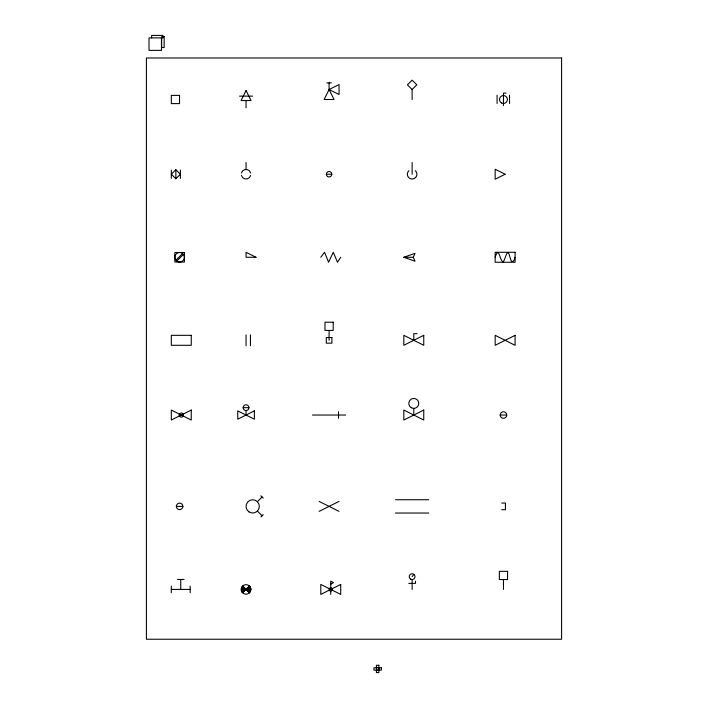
<?xml version="1.0" encoding="UTF-8"?>
<svg xmlns="http://www.w3.org/2000/svg" width="708" height="708" viewBox="0 0 708 708"><rect width="100%" height="100%" fill="white"/><g stroke="black" fill="none" stroke-linecap="round" stroke-linejoin="round"><path stroke-width="1.06" d="M514.946 257.269C514.778 261.199 511.211 263.792 510.503 258.792A39.967 39.967 0 0 1 509.813 256.756C507.388 246.357 505.503 259.155 503.229 261.836C499.414 260.88 499.211 245.145 495.166 257.269M413.304 257.269L415.03 253.305L403.826 257.269L415.03 261.234L413.304 257.269L403.826 257.269M329.087 89.535L339.052 94.518L339.052 84.553L329.087 89.535L324.105 99.501L334.07 99.501L329.087 89.535L329.087 82.889M340.716 257.269L337.495 262.252L333.282 252.287L328.565 262.252L324.591 252.287L320.786 257.269M412.127 576.648L413.853 574.338M175.858 169.69L171.318 174.23L175.858 178.77L180.398 174.23L175.858 169.69L175.858 178.77M175.876 260.234L182.593 253.517M176.743 261.084L183.443 254.384M412.127 89.535L416.826 84.836L412.127 80.137L407.427 84.836L412.127 89.535L412.127 99.501M257.393 501.68L262.093 496.981M260.916 516.946L263.261 514.601M241.879 587.082L242.8 586.162M241.508 587.923L243.039 586.401M241.348 588.552L243.269 586.631M241.278 589.091L243.508 586.87M241.269 589.569L243.738 587.1M241.304 590.003L243.977 587.339M241.375 590.41L244.207 587.569M241.472 590.782L244.446 587.808M241.587 591.136L244.676 588.038M241.729 591.463L244.915 588.277M241.888 591.773L245.145 588.516M242.065 592.065L245.384 588.746M242.269 592.33L245.614 588.985M242.481 592.596L245.853 589.215M242.667 592.8L249.437 586.038M246.322 589.684L249.694 586.312M246.561 589.923L249.897 586.578M246.791 590.153L250.092 586.852M247.03 590.392L250.269 587.153M247.26 590.622L250.42 587.472M247.499 590.861L250.552 587.799M247.729 591.091L250.667 588.162M247.968 591.33L250.756 588.543M248.198 591.569L250.809 588.959M248.437 591.8L250.836 589.401A4.779 4.779 0 0 0 243.658 585.277A4.779 4.779 0 0 0 243.658 593.561A4.779 4.779 0 0 0 250.836 589.419M248.667 592.038L250.809 589.897M248.906 592.269L250.721 590.454M249.145 592.508L250.517 591.127M249.375 592.738L249.995 592.118M330.751 584.206L333.424 582.657L330.751 581.109L330.751 594.401M319.122 511.362L339.052 501.397M326.786 82.889L331.388 82.889M506.061 93.102L503.468 93.102L503.468 105.554M239.508 96.129L252.597 96.129M326.361 174.23L331.813 174.23M417.109 333.663L413.791 333.663L413.791 340.309M243.163 407.675L248.942 407.675A2.885 2.885 0 0 0 244.605 405.171A2.885 2.885 0 0 0 244.605 410.18A2.885 2.885 0 0 0 248.942 407.675M179.204 415.038L183.363 415.038A2.08 2.08 0 0 1 180.248 416.844A2.08 2.08 0 0 1 180.248 413.242A2.08 2.08 0 0 1 183.363 415.038M312.485 415.038L345.699 415.038M500.202 415.038L506.733 415.038A3.266 3.266 0 0 1 501.83 417.87A3.266 3.266 0 0 1 501.83 412.206A3.266 3.266 0 0 1 506.733 415.038M395.515 499.733L428.729 499.733M501.68 503.061L505.432 503.061L505.432 509.698L501.68 509.698M176.354 506.379L182.885 506.379A3.266 3.266 0 0 1 177.991 509.211A3.266 3.266 0 0 1 177.991 503.547A3.266 3.266 0 0 1 182.885 506.379M395.515 513.026L428.729 513.026M177.425 579.454L184.071 579.454M408.755 583.374L415.499 583.374L415.499 581.126M171.318 589.419L190.178 589.419M376.417 667.617L378.86 667.617M376.417 670.264L378.86 670.264M319.122 501.397L339.052 511.362M260.916 495.812L263.261 498.158M257.393 511.079L262.093 515.778M242.667 586.038L249.437 592.8M509.521 95.173L509.521 103.483M503.468 579.542L503.468 589.419M497.069 95.173L497.069 103.483M413.791 408.392L413.791 415.038M412.127 162.486L412.127 174.23M412.127 579.542L412.127 589.419M378.904 667.768L378.904 670.113M338.521 411.72L338.521 418.357M329.087 330.432L329.087 340.309M250.446 334.893L250.446 345.716M246.057 100.545L246.057 107.802M246.057 162.486L246.057 169.451M246.057 334.893L246.057 345.716M246.057 410.569L246.057 415.038M190.178 586.091L190.178 592.738M180.752 579.454L180.752 589.419M180.398 170.079L180.398 178.381M171.318 170.079L171.318 178.381M171.318 586.091L171.318 592.738M161.468 37.922L161.468 50.374L149.007 50.374L149.007 37.922L162.911 37.887L162.911 35.4L151.618 35.4L151.618 37.887M415.313 170.663A4.779 4.779 0 0 1 415.569 177.549A4.779 4.779 0 0 1 408.684 177.549A4.779 4.779 0 0 1 408.941 170.663M250.676 175.46A4.779 4.779 0 0 1 241.428 175.46M241.428 173A4.779 4.779 0 0 1 250.676 173M246.057 90.58L241.074 100.545L251.03 100.545L246.057 90.58M505.123 174.23L495.166 179.213L495.166 169.247L505.123 174.23M191.249 410.056L171.318 420.021L171.318 410.056L191.249 420.021L191.249 410.056M254.358 410.888L237.746 419.189L237.746 410.888L254.358 419.189L254.358 410.888M423.747 335.327L403.826 345.292L403.826 335.327L423.747 345.292L423.747 335.327M515.088 335.327L495.166 345.292L495.166 335.327L515.088 345.292L515.088 335.327M423.747 410.056L403.826 420.021L403.826 410.056L423.747 420.021L423.747 410.056M340.716 584.436L320.786 594.401L320.786 584.436L340.716 594.401L340.716 584.436M164.15 36.648L161.663 36.648L161.663 47.551L164.15 47.551L164.15 36.648M561.594 57.985L146.406 57.985L146.406 639.236L561.594 639.236L561.594 57.985M179.54 95.385L171.318 95.385L171.318 103.607L179.54 103.607L179.54 95.385M515.088 252.287L495.166 252.287L495.166 262.252L515.088 262.252L515.088 252.287M184.407 252.491L174.841 252.491L174.841 262.049L184.407 262.049L184.407 252.491M256.013 257.269L246.057 257.269L246.057 252.287L256.013 257.269M333.202 322.211L324.981 322.211L324.981 330.432L333.202 330.432L333.202 322.211M191.249 335.327L171.318 335.327L171.318 345.292L191.249 345.292L191.249 335.327M331.893 337.557L326.291 337.557L326.291 343.159L331.893 343.159L331.893 337.557M507.574 571.321L499.352 571.321L499.352 579.542L507.574 579.542L507.574 571.321M378.86 665.281L376.417 665.281L376.417 672.6L378.86 672.6L378.86 665.281M381.355 667.768L373.921 667.768L373.921 670.113L381.355 670.113L381.355 667.768M410.684 579.153A2.885 2.885 0 0 0 415.012 576.648A2.885 2.885 0 0 0 410.684 574.153A2.885 2.885 0 0 0 410.684 579.153M329.875 590.782A1.62 1.62 0 0 0 332.371 589.49A1.62 1.62 0 0 0 330.008 587.976A1.62 1.62 0 0 0 329.875 590.782M248.968 511.884A6.646 6.646 0 0 0 259.323 506.857A6.646 6.646 0 0 0 249.791 500.406A6.646 6.646 0 0 0 248.968 511.884M411.295 407.728A4.983 4.983 0 0 0 418.764 403.41A4.983 4.983 0 0 0 411.295 399.1A4.983 4.983 0 0 0 411.295 407.728M177.23 261.411A4.779 4.779 0 0 0 184.407 257.269A4.779 4.779 0 0 0 177.23 253.128A4.779 4.779 0 0 0 177.23 261.411M327.556 176.487A2.726 2.726 0 0 0 331.804 174.434A2.726 2.726 0 0 0 327.901 171.779A2.726 2.726 0 0 0 327.556 176.487M501.476 102.943A3.982 3.982 0 0 0 507.441 99.501A3.982 3.982 0 0 0 501.476 96.058A3.982 3.982 0 0 0 501.476 102.943"/></g></svg>
